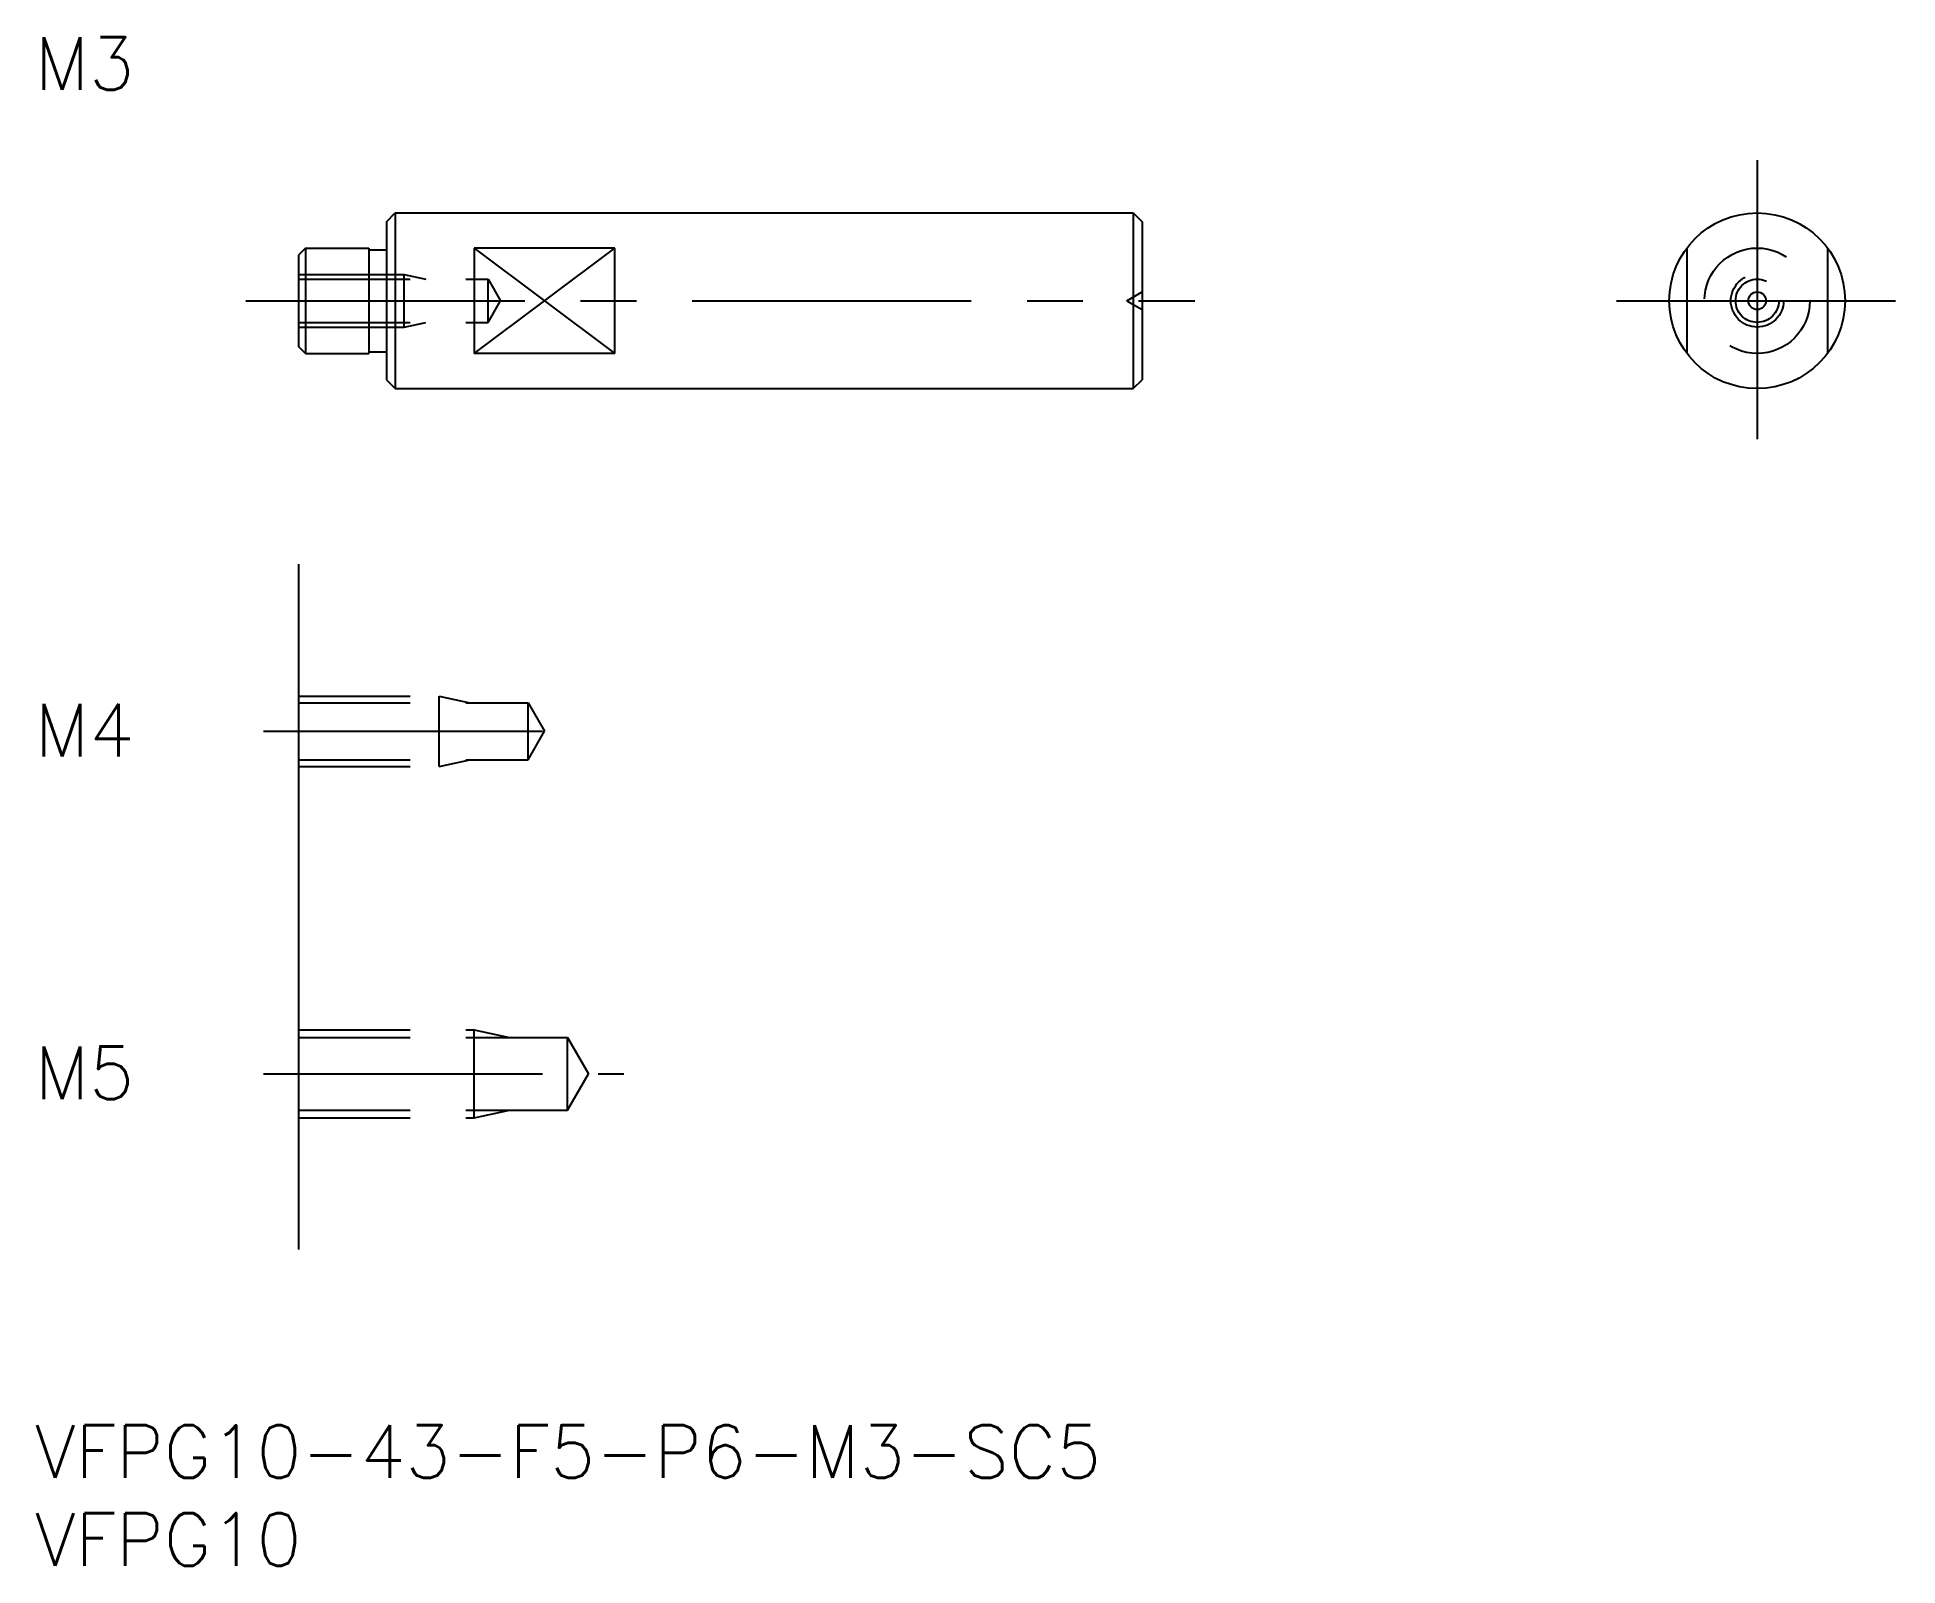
# Model space of a CAD drawing. Extents: x 0 to 106, y -8 to 79.
import ezdxf

# ---------------------------------------------------------------- set-up
doc = ezdxf.new("R2010")
doc.units = 0
doc.header["$LTSCALE"] = 0.5
doc.linetypes.add('CENTER', pattern=[50.8, 31.75, -6.35, 6.35, -6.35])
doc.linetypes.add('DASHED', pattern=[19.05, 12.7, -6.35])
for name, color, linetype in [('MSM_CENTER', 1, 'CENTER'), ('MSM_CONTINUOUS', 7, 'CONTINUOUS'), ('MSM_DASHED', 4, 'DASHED'), ('MSM_NARROW', 5, 'CONTINUOUS'), ('MSM_PART_NUMBER', 7, 'CONTINUOUS')]:
    doc.layers.add(name, color=color, linetype=linetype)
doc.styles.get("Standard").update_dxf_attribs({"font": 'txt.shx', "height": 3, "bigfont": 'bigfont.shx'})

# ---------------------------------------------------------------- blocks, each defined once
blk = doc.blocks.new('*U4')
at = {"layer": 'MSM_PART_NUMBER'}
blk.add_text('VFPG10-43-F5-P6-M3-SC5', height=3, dxfattribs=at).set_placement((0, -3))
blk = doc.blocks.new('*U5')
at = {"layer": 'MSM_PART_NUMBER'}
blk.add_text('VFPG10', height=3, dxfattribs=at).set_placement((0, -8))
blk = doc.blocks.new('*U6')
at = {"layer": 'MSM_PART_NUMBER'}
blk.add_text('M5', height=3, dxfattribs=at).set_placement((0, 18.56))
blk = doc.blocks.new('*U7')
at = {"layer": 'MSM_PART_NUMBER'}
blk.add_text('M4', height=3, dxfattribs=at).set_placement((0, 38.06))
blk = doc.blocks.new('*U8')
at = {"layer": 'MSM_PART_NUMBER'}
blk.add_text('M3', height=3, dxfattribs=at).set_placement((0, 76))

msp = doc.modelspace()

# ---------------------------------------------------------------- linework, layer by layer
at = {"layer": 'MSM_CENTER'}
for p, q in [((98, 72), (98, 56)), ((12, 64), (66, 64)), ((90, 64), (106, 64)), ((13, 39.5), (31, 39.5)), ((13, 20), (33.5, 20))]:
    msp.add_line(p, q, dxfattribs=at)
at = {"layer": 'MSM_CONTINUOUS'}
for p, q in [((20, 68.5), (20.5, 69)), ((20.5, 69), (62.5, 69)), ((20.5, 69), (20.5, 59)), ((62.5, 69), (62.5, 59)), ((62.5, 69), (63, 68.5)), ((20, 68.5), (20, 59.5)), ((63, 68.5), (63, 59.5)), ((15.4, 67), (15, 66.6)), ((15.4, 67), (19, 67)), ((15.4, 67), (15.4, 61)), ((19, 67), (19, 61)), ((19, 66.9), (20, 66.9)), ((33, 67), (25, 67)), ((25, 67), (25, 61)), ((33, 61), (33, 67)), ((15, 66.6), (15, 61.4)), ((15.4, 61), (15, 61.4)), ((15.4, 61), (19, 61)), ((19, 61.1), (20, 61.1)), ((33, 61), (25, 61)), ((20, 59.5), (20.5, 59)), ((62.5, 59), (63, 59.5)), ((20.5, 59), (62.5, 59)), ((15, 49), (15, 10))]:
    msp.add_line(p, q, dxfattribs=at)
for radius in [5, 0.5]:
    msp.add_circle((98, 64), radius, dxfattribs=at)
at = {"layer": 'MSM_DASHED'}
for p, q in [((94, 67), (94, 61)), ((102, 67), (102, 61)), ((15, 65.5), (21, 65.5)), ((15, 65.23), (25.79, 65.23)), ((21, 65.5), (22.25, 65.23)), ((21, 62.5), (21, 65.5)), ((25.79, 62.77), (25.79, 65.23)), ((25.79, 65.23), (26.5, 64)), ((25.79, 62.77), (26.5, 64)), ((62.13, 64), (63, 64.5)), ((62.13, 64), (63, 63.5)), ((15, 62.77), (25.79, 62.77)), ((15, 62.5), (21, 62.5)), ((21, 62.5), (22.25, 62.77)), ((15, 41.5), (23, 41.5)), ((23, 37.5), (23, 41.5)), ((23, 41.5), (24.75, 41.12)), ((15, 41.12), (28.06, 41.12)), ((28.06, 37.88), (28.06, 41.12)), ((28.06, 41.12), (29, 39.5)), ((28.06, 37.88), (29, 39.5)), ((15, 37.88), (28.06, 37.88)), ((15, 37.5), (23, 37.5)), ((23, 37.5), (24.75, 37.88)), ((15, 22.5), (25, 22.5)), ((25, 17.5), (25, 22.5)), ((25, 22.5), (27, 22.07)), ((15, 22.07), (30.31, 22.07)), ((30.31, 17.93), (30.31, 22.07)), ((30.31, 22.07), (31.5, 20)), ((30.31, 17.93), (31.5, 20)), ((15, 17.93), (30.31, 17.93)), ((15, 17.5), (25, 17.5)), ((25, 17.5), (27, 17.93))]:
    msp.add_line(p, q, dxfattribs=at)
for radius in [3, 1.5, 1.23]:
    msp.add_circle((98, 64), radius, dxfattribs=at)
at = {"layer": 'MSM_NARROW'}
for p, q in [((25, 67), (33, 61)), ((25, 61), (33, 67))]:
    msp.add_line(p, q, dxfattribs=at)

# ---------------------------------------------------------------- block references
at = {"layer": 'MSM_CONTINUOUS'}
for name in ['*U8', '*U7', '*U6', '*U4', '*U5']:
    msp.add_blockref(name, (0, 0), dxfattribs=at)

doc.saveas('drawing.dxf')
